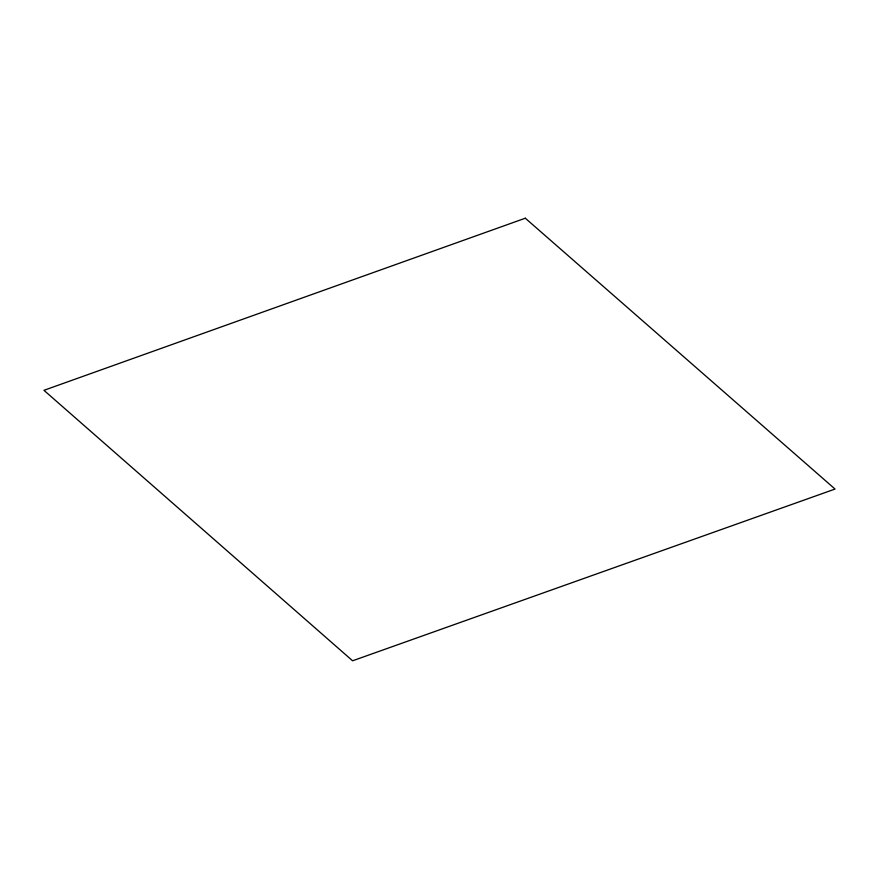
<?xml version="1.0" encoding="UTF-8"?>
<svg xmlns="http://www.w3.org/2000/svg" width="879" height="879" viewBox="0 0 879 879"><rect width="100%" height="100%" fill="white"/><g stroke="black" fill="none" stroke-linecap="round" stroke-linejoin="round"><path stroke-width="1.32" d="M525.301 218.212L43.95 390.32L352.6 660.788L835.05 489.054L525.301 218.212"/></g></svg>
